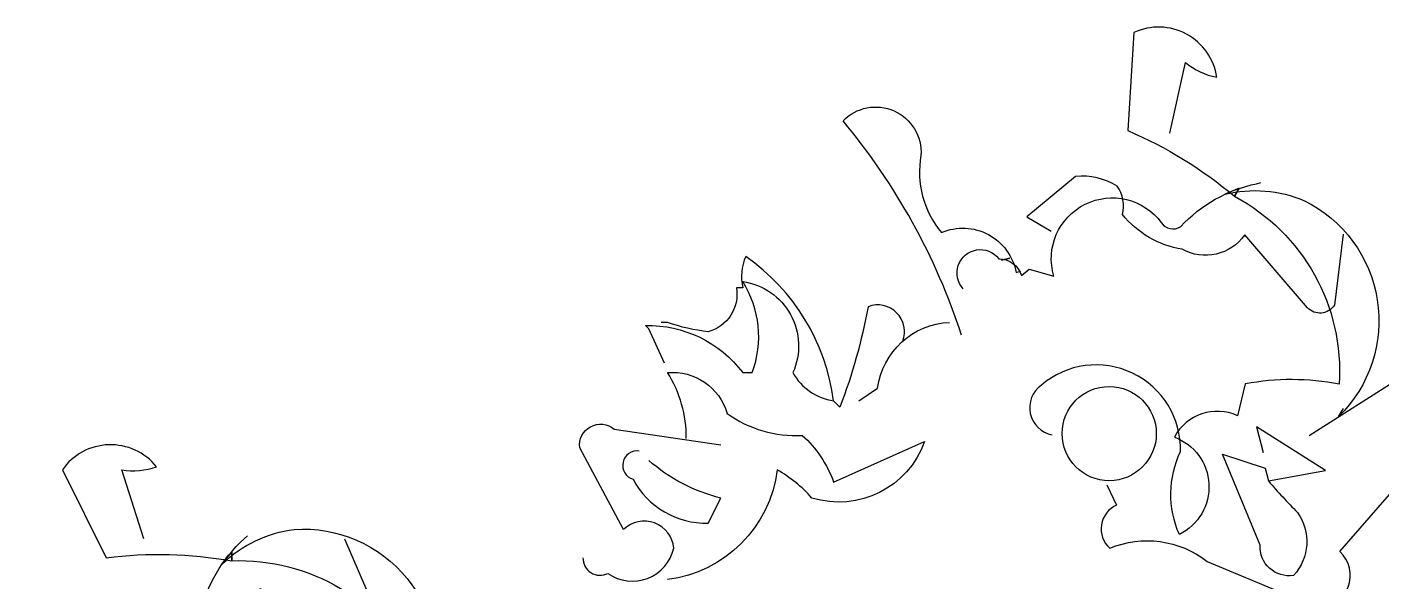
# Model space of a CAD drawing. Header units: millimetres. Extents: x 3633 to 4629, y 3430 to 3787.
# Drawn here: x 3866.512 to 3869.745, y 3719.993 to 3721.316 of the extents above; entities that cross this region are included whole.
import ezdxf

# ---------------------------------------------------------------- set-up
doc = ezdxf.new("R2010")
doc.units = ezdxf.units.MM

# ---------------------------------------------------------------- blocks, each defined once
blk = doc.blocks.new('*U290')
at = {"color": 0}
for points in [[(552.5, 2442.6), (564.2, 2495.3, 0.123093), (587.6, 2484.4, 0.499542), (525.8, 2517.7), (521.2, 2444.6, -0.074951), (600.8, 2395.6, -0.294968), (678.9, 2255.5, 0.096375), (608.8, 2255.7), (603.1, 2232, 0.398468), (556, 2216.1, -0.659393), (559.7, 2143.6, -0.217575), (560.5, 2205.3, 0.649521), (456.8, 2254.9, 0.661377), (464.9, 2217.7)], [(397.3, 2292.2, 0.094757), (308.9, 2451.8, -0.699951), (367, 2426.1, 0.222214), (382.2, 2368.6, -0.480621), (438, 2338.8), (441.2, 2339.7)], [(398.5, 2326.7, -1.044418), (425, 2349.1, -0.323349), (442, 2336.5), (447.6, 2341.4), (466.1, 2336, -0.840088), (546.2, 2376, 0.4142), (560.7, 2373, -0.154678), (617.2, 2405), (620.4, 2405.9)], [(681.8, 2367.4), (675.3, 2314.4, -0.489075), (655.3, 2312.5), (608.5, 2366.8, -0.380188), (561.7, 2356.1, -0.181808), (517.2, 2382, 0.224854), (513.3, 2403.2, 0.162277), (482.3, 2410.4), (445.9, 2380.2), (464, 2369.7)], [(604.4, 2401.6), (600.8, 2395.6), (604.4, 2401.6), (593.6, 2397.1, -0.162277), (653, 2392.3, -0.516235), (678.5, 2231.4), (682, 2237.5)], [(175.7, 2271.2), (164, 2296.9), (161.6, 2299.3, -0.240921), (234.1, 2264.2), (241.1, 2264.2, 0.236053), (234.1, 2332, -0.5), (271.5, 2264.2, 0.236053), (301.9, 2243.1, 0.211075), (236.4, 2350.7, 0.162277), (234.1, 2327.3), (229.4, 2327.3, -0.383194), (208.4, 2294.6, -0.056625), (178, 2301.6), (173.3, 2301.6)], [(353.4, 2287.6, 0.651581), (327.6, 2313.3, -0.045349), (306.6, 2238.5), (301.9, 2243.1)], [(320.6, 2243.1), (334.7, 2252.5, -0.365204), (388.4, 2301.6)], [(192, 2215.1, 0.143021), (178, 2264.2, -0.358047), (222.4, 2233.8, 0.172546), (278.5, 2217.4, -0.123093), (301.9, 2182.4), (369.7, 2212.8, -0.40274), (285.6, 2170.7, 0.082748), (259.8, 2191.7, -0.343094), (178, 2109.9)], [(505.5, 2180.5), (512.9, 2165.4, 0.54657), (507.8, 2133.2, -0.272095), (580.5, 2123.4), (663.2, 2088.8, 0.677032), (679.4, 2130.8), (745, 2206.2), (769.1, 2173.3, -0.248367), (819.9, 2149.1, 0.452606), (879.2, 2157.9), (795, 2217.7, -0.333328), (766.2, 2210.1, 0.430618), (725.4, 2260.9), (656.6, 2217.1)], [(114.9, 2126.2, 0.566177), (133.6, 2114.5, 0.534058), (182.7, 2133.3, 0.630219), (145.3, 2147.3), (112.5, 2208.1, -0.679398), (138.2, 2222.1), (217.7, 2210.4)], [(-212.5, 2140.3), (-228.9, 2191.7, 0.123093), (-203.1, 2194, 0.499542), (-273.3, 2191.7), (-240.6, 2126.2, -0.074951), (-147, 2123.9, -0.294968), (-9.1, 2042.1, 0.096375), (-69.9, 2007), (-62.8, 1983.6, 0.398468), (-95.6, 1946.2, -0.659393), (-55.8, 1885.4, -0.217575), (-86.2, 1939.2, 0.649521), (-200.8, 1929.8, 0.661377), (-175.1, 1901.8)], [(156.9, 2205.7, 0.926025), (152.3, 2184.7, 0.286789), (208.4, 2152), (217.7, 2170.7, -0.120178), (164, 2198.7)], [(626.2, 2183.4, 0.021729), (647.8, 2160, -0.356949), (644.8, 2113, -0.482147), (620, 2135.6), (591.8, 2203.4), (623.6, 2193), (626.2, 2183.4)], [(-287.3, 1962.6, -1.044418), (-275.6, 1995.3, -0.323349), (-254.6, 1993), (-252.2, 2000), (-233.5, 2004.6, -0.840088), (-184.4, 2079.5, 0.4142), (-170.4, 2084.1, -0.154678), (-137.7, 2140.3), (-135.3, 2142.6)], [(-147, 2130.9), (-147, 2123.9), (-147, 2130.9), (-154, 2121.6, -0.162277), (-100.3, 2147.3, -0.516235), (2.6, 2021), (2.6, 2028)], [(-62.8, 2140.3), (-41.8, 2091.2, -0.489075), (-58.2, 2079.5), (-126, 2102.9, -0.380188), (-161.1, 2070.1, -0.181808), (-212.5, 2070.1, 0.224854), (-226.5, 2086.5, 0.162277), (-256.9, 2077.1), (-273.3, 2032.7), (-252.2, 2032.7)]]:
    blk.add_lwpolyline(points, format="xyb", dxfattribs=at)
for points in [[(433.4, 2349.6), (427, 2347.9), (433.4, 2349.6)], [(626.2, 2183.4), (668.6, 2191.2), (617.2, 2223.8), (622.3, 2204.6)]]:
    blk.add_lwpolyline(points, dxfattribs=at)
blk.add_circle((507.4, 2218.7), 35.1, dxfattribs=at)

msp = doc.modelspace()

# ---------------------------------------------------------------- block references
at = {"color": 0, "xscale": 0.003200000000069849, "yscale": 0.003200000000069849, "zscale": 0.003200000000069849}
msp.add_blockref('*U290', (3867.4711, 3713.2466), dxfattribs=at)

doc.saveas('drawing.dxf')
